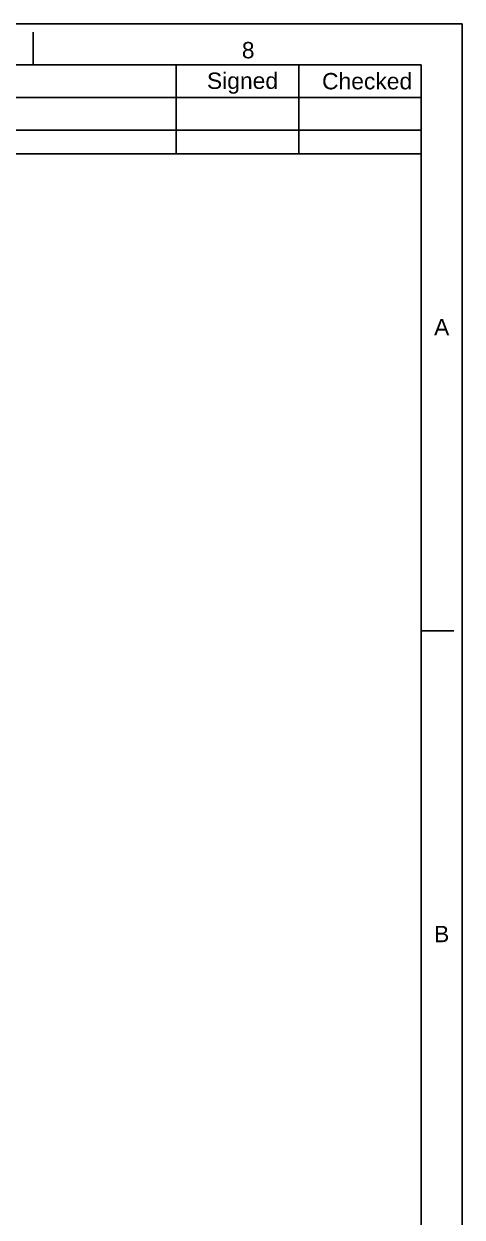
# Model space of a CAD drawing. Header units: millimetres. Extents: x -992 to 1678, y 128 to 1331.
# Drawn here: x -625.6 to -571.9, y 1184.9 to 1330.9 of the extents above; entities that cross this region are included whole.
import ezdxf

# ---------------------------------------------------------------- set-up
doc = ezdxf.new("R2010")
doc.units = ezdxf.units.MM
doc.layers.add('3', color=3, linetype='Continuous')
doc.styles.add('STYLE3', font='arial.ttf')

msp = doc.modelspace()

# ---------------------------------------------------------------- linework, layer by layer
at = {"layer": '3', "color": 0}
for p, q in [((-571.9486804, 1330.90667602), (-991.9486804, 1330.90667602)), ((-571.9486804, 1330.90667602), (-991.9486804, 1330.90667602)), ((-571.9486804, 1256.65667602), (-571.9486804, 1330.90667602)), ((-571.9486804, 1256.65667602), (-571.9486804, 1330.90667602)), ((-624.4486804, 1329.90667602), (-624.4486804, 1325.90667602)), ((-576.9486804, 1325.90667602), (-986.9486804, 1325.90667602)), ((-606.9486804, 1315.02318348), (-606.9486804, 1325.90667602)), ((-591.9486804, 1315.02318348), (-591.9486804, 1325.90667602)), ((-576.9486804, 1038.90667602), (-576.9486804, 1325.90667602)), ((-576.9486804, 1321.90667602), (-706.9486804, 1321.90667602)), ((-576.9486804, 1317.90667602), (-706.9486804, 1317.90667602)), ((-576.9486804, 1315.02318348), (-706.9486804, 1315.02318348)), ((-576.9486804, 1256.65667602), (-572.9486804, 1256.65667602)), ((-571.9486804, 1256.65667602), (-571.9486804, 1182.40667602))]:
    msp.add_line(p, q, dxfattribs=at)

# ---------------------------------------------------------------- texts
at = {"layer": '3', "color": 0, "style": 'STYLE3'}
for s, p in [('8', (-598.90300714, 1326.69035271)), ('Signed', (-603.17038331, 1322.94819834)), ('Checked', (-589.08708904, 1322.89692105)), ('A', (-575.38196423, 1292.80580182)), ('A', (-575.38196423, 1292.80580182)), ('B', (-575.38196423, 1218.55580182))]:
    msp.add_text(s, height=2, dxfattribs=at).set_placement(p)

doc.saveas('drawing.dxf')
